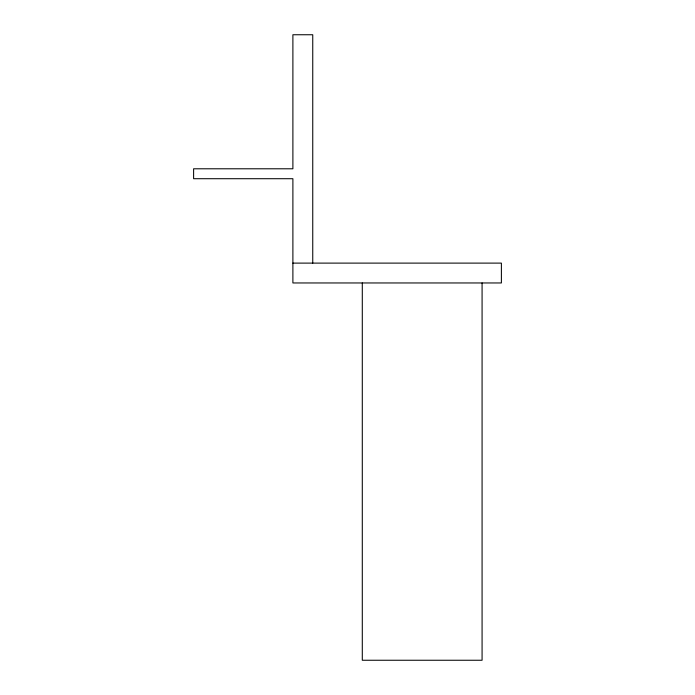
<?xml version="1.0" encoding="UTF-8"?>
<svg xmlns="http://www.w3.org/2000/svg" width="695" height="695" viewBox="0 0 695 695"><rect width="100%" height="100%" fill="white"/><g stroke="black" fill="none" stroke-linecap="round" stroke-linejoin="round"><path stroke-width="1.04" d="M292.89 263.11L501.39 263.11L501.39 282.961L292.89 282.961L292.89 178.711L193.61 178.711L193.61 168.789L292.89 168.789L292.89 34.75L312.75 34.75L312.75 263.11M482.078 282.961L482.078 660.25L362.295 660.25L362.295 282.961"/></g></svg>
